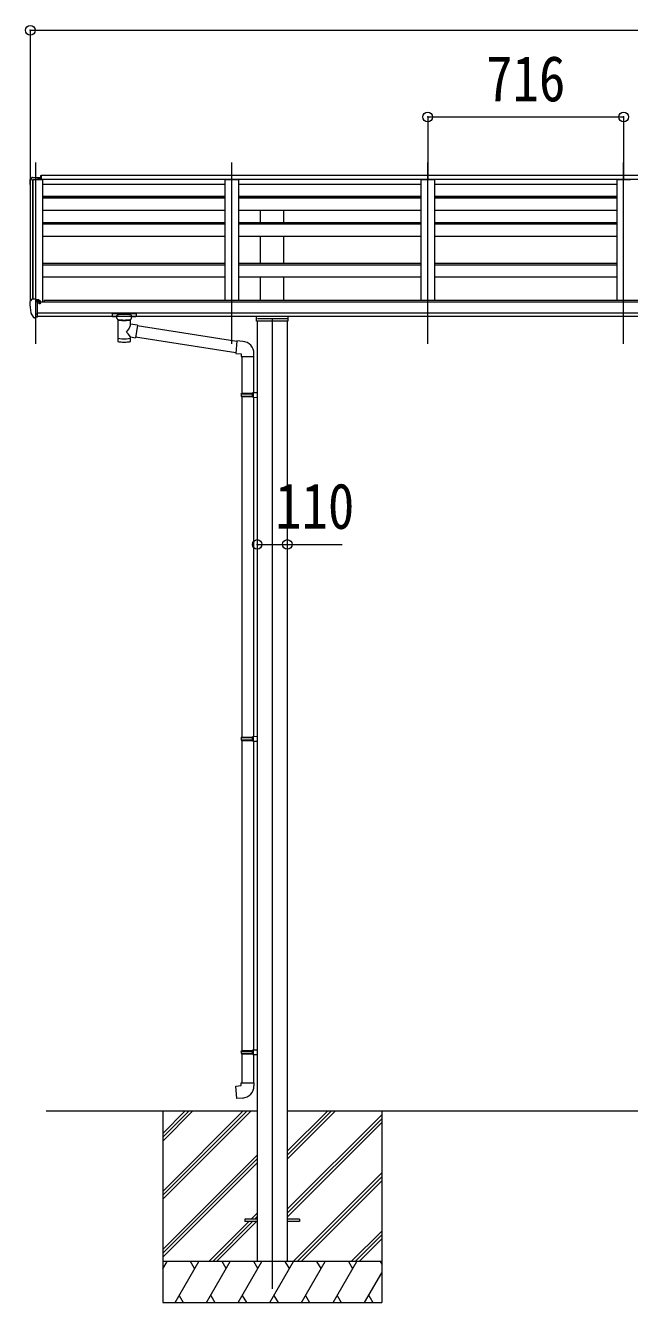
# Model space of a CAD drawing. Units: millimetres at full size, sheet at 1:35. Extents: x -9783 to 9892, y -6828 to 6752.
# Drawn here: x 497 to 2703, y -4479 to 186 of the extents above; entities that cross this region are included whole.
import ezdxf
from ezdxf.enums import TextEntityAlignment as Align

# ---------------------------------------------------------------- set-up
doc = ezdxf.new("R2010")
doc.units = ezdxf.units.MM
doc.header["$LTSCALE"] = 35
doc.header["$PDMODE"] = 32
doc.header["$PDSIZE"] = 35
for name, color, linetype, lineweight in [('0-0_0', 7, 'Continuous', 9), ('0-1_本体', 4, 'Continuous', 9), ('0-2_部品', 7, 'Continuous', 9), ('0-8_PARTS2', 2, 'Continuous', 9), ('0-A_寸法', 6, 'Continuous', 9)]:
    doc.layers.add(name, color=color, linetype=linetype, lineweight=lineweight)
doc.styles.add('ＭＳ ゴシック', font='')
doc.styles.get('ＭＳ ゴシック').set_extended_font_data('MS Gothic')

msp = doc.modelspace()

# ---------------------------------------------------------------- linework, layer by layer
at = {"layer": '0-0_0'}
for p, q in [((572.21, -3779.4), (1343.21, -3779.4)), ((998.21, -3779.4), (998.21, -4479.4)), ((998.21, -4073.58), (1292.39, -3779.4)), ((998.21, -4087.72), (1306.53, -3779.4)), ((998.21, -4101.86), (1320.67, -3779.4)), ((998.21, -3889.73), (1108.54, -3779.4)), ((998.21, -3875.59), (1094.4, -3779.4)), ((998.21, -3861.45), (1080.25, -3779.4)), ((1453.21, -3955.23), (1629.04, -3779.4)), ((1453.21, -3941.09), (1614.9, -3779.4)), ((1453.21, -3926.95), (1600.75, -3779.4)), ((1453.21, -3779.4), (3343.21, -3779.4)), ((1453.21, -4139.08), (1798.21, -3794.08)), ((1453.21, -4153.22), (1798.21, -3808.22)), ((1453.21, -4167.36), (1798.21, -3822.36)), ((1798.21, -3779.4), (1798.21, -4479.4)), ((998.21, -4285.71), (1343.21, -3940.71)), ((998.21, -4299.85), (1343.21, -3954.85)), ((998.21, -4313.99), (1343.21, -3968.99)), ((1475.02, -4329.4), (1798.21, -4006.21)), ((1489.16, -4329.4), (1798.21, -4020.35)), ((1503.3, -4329.4), (1798.21, -4034.49)), ((1166.65, -4329.4), (1312.15, -4183.9)), ((1180.79, -4329.4), (1326.29, -4183.9)), ((1194.93, -4329.4), (1340.43, -4183.9)), ((1321.15, -4174.9), (1343.21, -4152.84)), ((1335.29, -4174.9), (1343.21, -4166.98)), ((1687.15, -4329.4), (1798.21, -4218.34)), ((1701.29, -4329.4), (1798.21, -4232.48)), ((1715.43, -4329.4), (1798.21, -4246.63)), ((1798.21, -4329.4), (998.21, -4329.4)), ((998.21, -4356.9), (1014.09, -4329.4)), ((1042.95, -4479.4), (1129.56, -4329.4)), ((1114.56, -4355.38), (1099.56, -4329.4)), ((1158.42, -4479.4), (1245.03, -4329.4)), ((1230.03, -4355.38), (1215.02, -4329.4)), ((1273.89, -4479.4), (1360.5, -4329.4)), ((1345.5, -4355.38), (1330.49, -4329.4)), ((1389.36, -4479.4), (1475.97, -4329.4)), ((1460.97, -4355.38), (1445.96, -4329.4)), ((1504.83, -4479.4), (1591.44, -4329.4)), ((1576.44, -4355.38), (1561.44, -4329.4)), ((1620.3, -4479.4), (1706.91, -4329.4)), ((1676.91, -4329.4), (1691.91, -4355.38)), ((1792.38, -4329.4), (1798.21, -4339.5)), ((1735.77, -4479.4), (1798.21, -4371.26)), ((1057.95, -4453.42), (1072.95, -4479.4)), ((1173.42, -4453.42), (1188.42, -4479.4)), ((1288.89, -4453.42), (1303.89, -4479.4)), ((1404.36, -4453.42), (1419.36, -4479.4)), ((1519.83, -4453.42), (1534.83, -4479.4)), ((1635.3, -4453.42), (1650.3, -4479.4)), ((1750.77, -4453.42), (1765.77, -4479.4)), ((998.21, -4479.4), (1798.21, -4479.4))]:
    msp.add_line(p, q, dxfattribs=at)
at = {"layer": '0-1_本体'}
for p, q in [((514.22, -377.65), (514.21, -819.78)), ((515.16, -376.76), (522.99, -376.35)), ((523.21, -376.43), (523.21, -813.24)), ((523.29, -376.54), (523.91, -378.16)), ((6245.21, -376.34), (553.71, -376.34)), ((559.21, -376.34), (559.21, -823.07)), ((559.21, -392.88), (1225.21, -392.88)), ((1225.21, -376.34), (1225.21, -816.65)), ((1225.21, -376.34), (1275.21, -376.34)), ((1275.21, -376.34), (1275.21, -816.65)), ((1275.21, -392.88), (1941.21, -392.88)), ((1941.21, -376.34), (1941.21, -816.65)), ((1941.21, -376.34), (1991.21, -376.34)), ((1991.21, -376.34), (1991.21, -816.65)), ((1991.21, -392.88), (2657.21, -392.88)), ((2657.21, -376.34), (2657.21, -816.65)), ((2657.21, -376.34), (2707.21, -376.34)), ((559.21, -436.46), (1225.21, -436.46)), ((559.21, -438.83), (1225.21, -438.83)), ((1225.21, -441.79), (559.21, -441.79)), ((1225.21, -444.45), (559.21, -444.45)), ((1275.21, -436.46), (1941.21, -436.46)), ((1275.21, -438.83), (1941.21, -438.83)), ((1941.21, -441.79), (1275.21, -441.79)), ((1941.21, -444.45), (1275.21, -444.45)), ((1355.71, -441.79), (1355.71, -438.83)), ((1440.71, -441.79), (1440.71, -438.83)), ((1991.21, -436.46), (2657.21, -436.46)), ((1991.21, -438.83), (2657.21, -438.83)), ((2657.21, -441.79), (1991.21, -441.79)), ((2657.21, -444.45), (1991.21, -444.45)), ((1225.21, -489.22), (559.21, -489.22)), ((1941.21, -489.22), (1275.21, -489.22)), ((1355.71, -534.65), (1355.71, -489.22)), ((1440.71, -534.65), (1440.71, -489.22)), ((2657.21, -489.22), (1991.21, -489.22)), ((1225.21, -534.65), (559.21, -534.65)), ((1225.21, -539.52), (559.21, -539.52)), ((1941.21, -534.65), (1275.21, -534.65)), ((1941.21, -539.52), (1275.21, -539.52)), ((2657.21, -534.65), (1991.21, -534.65)), ((2657.21, -539.52), (1991.21, -539.52)), ((1225.21, -583.79), (559.21, -583.79)), ((1941.21, -583.79), (1275.21, -583.79)), ((1355.71, -682.89), (1355.71, -583.79)), ((1440.71, -682.89), (1440.71, -583.79)), ((2657.21, -583.79), (1991.21, -583.79)), ((1225.21, -682.89), (559.21, -682.89)), ((1225.21, -689.74), (559.21, -689.74)), ((1941.21, -682.89), (1275.21, -682.89)), ((1941.21, -689.74), (1275.21, -689.74)), ((2657.21, -682.89), (1991.21, -682.89)), ((2657.21, -689.74), (1991.21, -689.74)), ((1225.21, -733.34), (559.21, -733.34)), ((1941.21, -733.34), (1275.21, -733.34)), ((1355.71, -816.65), (1355.71, -733.34)), ((1440.71, -816.65), (1440.71, -733.34)), ((2657.21, -733.34), (1991.21, -733.34)), ((540.71, -823.07), (6255.71, -823.07)), ((564.21, -816.65), (6232.21, -816.65)), ((564.21, -816.65), (564.21, -823.07)), ((6255.71, -864.58), (540.71, -864.58)), ((6255.71, -876.49), (540.71, -876.49)), ((1343.21, -893.42), (1343.21, -4329.44)), ((1453.21, -893.42), (1453.21, -4329.44))]:
    msp.add_line(p, q, dxfattribs=at)
for points in [[(6242.71, -361.89), (553.71, -361.89), (553.71, -376.34)], [(523.91, -813.24), (523.91, -376.34), (559.21, -376.34)]]:
    msp.add_lwpolyline(points, dxfattribs=at)
msp.add_circle((548.18, -827.74), 3, dxfattribs=at)
for centre, radius, start, end in [((515.21, -377.76), 1, 93, 173.76966), ((523.01, -376.65), 0.301, 21.06327, 92.86679)]:
    msp.add_arc(centre, radius, start, end, dxfattribs=at)
at = {"layer": '0-2_部品', "color": 4}
for p, q in [((519.12, -368.83), (515.05, -374.64)), ((522.21, -368.26), (519.88, -368.4)), ((522.21, -368.26), (540.71, -368.26)), ((534.21, -376.34), (534.21, -368.26)), ((540.71, -368.26), (550.71, -368.35)), ((550.71, -373.44), (550.71, -368.35)), ((551.21, -361.89), (551.21, -376.34)), ((551.21, -361.89), (553.71, -361.89)), ((552.21, -361.89), (552.21, -376.34)), ((512.21, -377.63), (512.21, -378.26)), ((540.71, -376.34), (540.71, -373.44)), ((550.71, -373.44), (540.71, -373.44)), ((512.21, -822.61), (512.21, -823.24)), ((519.12, -813.81), (515.05, -819.61)), ((534.21, -881.74), (534.21, -813.24)), ((535.71, -814.16), (534.21, -814.16)), ((540.71, -822.97), (534.21, -822.58)), ((535.71, -814.16), (535.71, -820.33)), ((545.38, -815.65), (535.71, -814.93)), ((535.71, -817.93), (549.71, -817.98)), ((545.18, -828.16), (545.71, -828.16)), ((545.71, -828.16), (546.01, -828.16)), ((546.21, -817.97), (546.21, -816.07)), ((550.71, -819.09), (550.71, -823.07)), ((526.59, -879.93), (516.84, -864.55)), ((532.71, -881.65), (529, -881.42)), ((532.71, -881.65), (534.21, -881.74)), ((534.21, -879.54), (534.71, -879.54)), ((534.71, -879.54), (535.21, -878.54)), ((540.71, -878.54), (535.21, -878.54)), ((1344.21, -884.11), (1452.21, -884.11)), ((1298.21, -4174.9), (1298.21, -4183.9)), ((1343.21, -4174.9), (1298.21, -4174.9)), ((1343.21, -4183.9), (1298.21, -4183.9)), ((1498.21, -4174.9), (1453.21, -4174.9)), ((1498.21, -4183.9), (1453.21, -4183.9)), ((1498.21, -4174.9), (1498.21, -4183.9))]:
    msp.add_line(p, q, dxfattribs=at)
at = {"layer": '0-2_部品'}
for p, q in [((813.71, -864.74), (813.71, -875.5)), ((813.71, -864.93), (813.71, -866.47)), ((815.71, -864.08), (898.71, -864.08)), ((815.71, -866.25), (898.71, -866.25)), ((815.71, -876.16), (830.21, -876.16)), ((830.21, -882.97), (830.21, -872.7)), ((884.21, -882.97), (884.21, -872.7)), ((884.21, -876.16), (898.71, -876.16)), ((900.71, -864.74), (900.71, -875.5)), ((834.31, -887.47), (834.29, -967.76)), ((880.11, -905.05), (880.11, -887.46)), ((905.33, -908.95), (880.11, -905.04)), ((905.33, -908.95), (898.31, -954.21)), ((1269.14, -967.46), (905.02, -910.97)), ((880.12, -967.76), (880.11, -951.14)), ((880.11, -951.39), (898.31, -954.21)), ((1265.48, -1009.39), (898.58, -952.47)), ((1290.13, -967.58), (1269.29, -965.76)), ((1285.21, -1023.32), (1331.21, -1023.32)), ((1287.21, -1023.32), (1287.21, -1157.32)), ((1329.21, -1023.32), (1329.21, -1154.76)), ((1331.21, -1023.32), (1331.21, -1012.41)), ((1285.21, -1159.32), (1286.21, -1157.32)), ((1285.21, -1159.32), (1329.21, -1159.32)), ((1285.21, -1159.32), (1285.21, -1167.32)), ((1286.21, -1157.32), (1329.21, -1157.32)), ((1324.73, -1159.32), (1324.3, -1157.32)), ((1327.21, -1154.82), (1343.21, -1154.35)), ((1327.21, -1156.82), (1327.21, -1154.82)), ((1327.21, -1156.82), (1329.21, -1156.82)), ((1343.21, -1154.35), (1343.21, -1172.29)), ((1285.21, -1167.32), (1329.21, -1167.32)), ((1285.21, -1167.32), (1286.21, -1169.32)), ((1286.21, -1169.32), (1329.21, -1169.32)), ((1287.21, -1169.32), (1287.21, -2413.51)), ((1327.21, -1171.82), (1327.21, -1169.82)), ((1327.21, -1171.82), (1343.21, -1172.29)), ((1329.21, -1171.88), (1329.21, -2410.95)), ((1285.21, -2415.51), (1286.21, -2413.51)), ((1285.21, -2415.51), (1329.21, -2415.51)), ((1285.21, -2415.51), (1285.21, -2423.51)), ((1285.21, -2423.51), (1329.21, -2423.51)), ((1285.21, -2423.51), (1286.21, -2425.51)), ((1286.21, -2413.51), (1329.21, -2413.51)), ((1286.21, -2425.51), (1329.21, -2425.51)), ((1287.21, -2425.51), (1287.21, -3558.67)), ((1324.73, -2415.51), (1324.3, -2413.51)), ((1327.21, -2411.01), (1343.21, -2410.54)), ((1327.21, -2413.01), (1327.21, -2411.01)), ((1327.21, -2413.01), (1329.21, -2413.01)), ((1327.21, -2428.01), (1327.21, -2426.01)), ((1343.21, -2410.54), (1343.21, -2428.48)), ((1327.21, -2428.01), (1343.21, -2428.48)), ((1329.21, -2428.07), (1329.21, -3556.11)), ((1285.21, -3560.67), (1286.21, -3558.67)), ((1285.21, -3560.67), (1329.21, -3560.67)), ((1285.21, -3560.67), (1285.21, -3568.67)), ((1285.21, -3568.67), (1329.21, -3568.67)), ((1285.21, -3568.67), (1286.21, -3570.67)), ((1286.21, -3558.67), (1329.21, -3558.67)), ((1286.21, -3570.67), (1329.21, -3570.67)), ((1287.21, -3570.67), (1287.21, -3676.8)), ((1324.73, -3560.67), (1324.3, -3558.67)), ((1327.21, -3556.17), (1343.21, -3555.7)), ((1327.21, -3558.17), (1327.21, -3556.17)), ((1327.21, -3558.17), (1329.21, -3558.17)), ((1327.21, -3573.17), (1327.21, -3571.17)), ((1327.21, -3573.17), (1343.21, -3573.64)), ((1329.21, -3573.23), (1329.21, -3676.8)), ((1343.21, -3555.7), (1343.21, -3573.64)), ((1285.21, -3676.8), (1331.21, -3676.8)), ((1285.21, -3686.8), (1285.21, -3676.8)), ((1331.21, -3676.8), (1331.21, -3687.72))]:
    msp.add_line(p, q, dxfattribs=at)
at = {"layer": '0-2_部品', "color": 4}
for points in [[(534.21, -813.24), (522.21, -813.24), (519.88, -813.38)], [(540.71, -878.54), (540.71, -820.33), (535.71, -820.33)], [(545.38, -815.65), (545.55, -815.67), (545.71, -815.7), (545.85, -815.75), (545.98, -815.8), (546.08, -815.86), (546.15, -815.93), (546.19, -816), (546.21, -816.07)], [(546.01, -826.97), (546.01, -828.16), (550.71, -828.16)], [(550.71, -826.54), (550.71, -828.16), (551.18, -828.16)], [(534.21, -867.85), (537.37, -867.44), (540.71, -867.01)], [(1455.21, -876.44), (1455.21, -893.37), (1341.21, -893.37), (1341.21, -876.44)]]:
    msp.add_lwpolyline(points, dxfattribs=at)
at = {"layer": '0-2_部品'}
for points in [[(813.71, -864.74), (813.75, -864.55), (813.83, -864.41), (813.93, -864.32), (814.03, -864.25), (814.15, -864.21), (814.44, -864.15), (814.93, -864.1), (815.47, -864.08), (815.71, -864.08)], [(813.71, -875.5), (813.75, -875.7), (813.83, -875.83), (813.93, -875.93), (814.03, -875.99), (814.15, -876.03), (814.44, -876.09), (814.93, -876.14), (815.47, -876.16), (815.71, -876.16)], [(830.25, -882.92), (830.22, -883.27), (830.47, -884.23), (830.99, -885.11), (831.79, -885.95), (832.91, -886.75), (834.31, -887.47)], [(880.11, -887.46), (880.34, -887.37), (881.7, -886.63), (882.81, -885.79), (883.57, -884.92), (884.03, -884.02), (884.2, -883.13)], [(898.71, -864.08), (899.06, -864.08), (899.59, -864.11), (900.04, -864.16), (900.34, -864.24), (900.51, -864.33), (900.63, -864.47), (900.7, -864.65), (900.71, -864.74)], [(898.71, -876.16), (899.06, -876.16), (899.59, -876.13), (900.04, -876.08), (900.34, -876.01), (900.51, -875.91), (900.63, -875.77), (900.7, -875.59), (900.71, -875.5)], [(1269.29, -965.76), (1265.28, -1011.58), (1285.21, -1013.32), (1285.21, -1023.32)], [(1324.73, -1159.32), (1324.73, -1167.32), (1324.3, -1169.32)], [(1327.21, -1169.82), (1329.21, -1169.82), (1329.21, -1156.82)], [(1324.73, -2415.51), (1324.73, -2423.51), (1324.3, -2425.51)], [(1327.21, -2426.01), (1329.21, -2426.01), (1329.21, -2413.01)], [(1324.73, -3560.67), (1324.73, -3568.67), (1324.3, -3570.67)], [(1327.21, -3571.17), (1329.21, -3571.17), (1329.21, -3558.17)], [(1290.13, -3732.55), (1269.29, -3734.37), (1265.28, -3688.55), (1285.21, -3686.8)]]:
    msp.add_lwpolyline(points, dxfattribs=at)
at = {"layer": '0-2_部品', "color": 4}
for centre, radius, start, end in [((519.94, -369.4), 1, 93.5, 145), ((515.21, -377.63), 3, 93, 180), ((714.21, -378.26), 202, 180, 188.08549), ((515.21, -822.61), 3, 93, 180), ((704.7, -823.24), 192.49, 180.0008, 192.1233), ((519.94, -814.38), 1, 93.5, 145), ((548.21, -828.16), 2.5, 151.64236, 180), ((548.21, -828.16), 2.5, 0, 151.64236), ((519.44, -863.05), 3, 191.83348, 210), ((529.18, -878.43), 3, 210, 266.5)]:
    msp.add_arc(centre, radius, start, end, dxfattribs=at)
at = {"layer": '0-2_部品'}
for centre, start, end in [((1286.21, -1012.41), 0, 85), ((1286.21, -3687.72), 275, 0)]:
    msp.add_arc(centre, 45, start, end, dxfattribs=at)
at = {"layer": '0-2_部品', "color": 4}
msp.add_ellipse((549.71, -819.09), major_axis=(-0.02, 1.1), ratio=0.906239, start_param=4.6917496, end_param=6.2625459, dxfattribs=at)
at = {"layer": '0-2_部品'}
for centre, major_axis, ratio, start_param, end_param in [((815.71, -866.47), (2, 0), 0.109601, 1.5707963, 3.1415927), ((857.21, -872.7), (27, 0), 0.122176, 6.2831853, 9.424778), ((868.21, -882.97), (16, 0), 0.361356, 6.2636979, 6.2831853), ((898.71, -866.47), (2, 0), 0.109601, 0, 1.5707963), ((857.22, -887.93), (-22.91, 0.42), 0.072511, 0.0008029, 1.5715993), ((857.22, -889.55), (-22.91, 0.42), 0.072511, 0.0008029, 1.5715993), ((857.2, -887.93), (22.92, 0.42), 0.07247, 4.71158, 6.2823764), ((857.2, -889.55), (22.92, 0.42), 0.07247, 4.71158, 6.2823764), ((857.21, -931.59), (-22.81, -26.62), 0.234429, 1.6855472, 3.1268519), ((857.21, -967.76), (22.92, 0), 0.101955, 3.1415499, 6.2833984), ((857.21, -955.32), (22.91, 0), 0.122865, 3.1415927, 6.2831853), ((859.76, -928.94), (20.32, -22.25), 0.045535, 0.0389954, 1.3075346)]:
    msp.add_ellipse(centre, major_axis=major_axis, ratio=ratio, start_param=start_param, end_param=end_param, dxfattribs=at)
at = {"layer": '0-8_PARTS2'}
for p, q in [((534.21, -977.06), (534.21, -314.53)), ((1250.21, -977.06), (1250.21, -314.53)), ((1966.21, -977.06), (1966.21, -314.53)), ((2682.21, -977.06), (2682.21, -314.53)), ((1398.21, -883.26), (1398.21, -4429.4))]:
    msp.add_line(p, q, dxfattribs=at)
at = {"layer": '0-A_寸法'}
for p, q in [((514.22, 168.96), (514.22, -376.66)), ((514.22, 168.96), (6282.2, 168.96)), ((1966.21, -147.66), (1966.21, -376.66)), ((1966.21, -147.66), (2682.21, -147.66)), ((2682.21, -147.66), (2682.21, -376.66)), ((1343.21, -1709.58), (1453.21, -1709.58)), ((1453.21, -1709.58), (1653.21, -1709.58))]:
    msp.add_line(p, q, dxfattribs=at)
for p in [(514.22, 168.96), (1966.21, -147.66), (2682.21, -147.66), (1343.21, -1709.58), (1453.21, -1709.58)]:
    msp.add_point(p, dxfattribs=at)

# ---------------------------------------------------------------- texts
at = {"layer": '0-A_寸法', "color": 7, "style": 'ＭＳ ゴシック', "width": 0.85}
for s, p in [('716', (2179.83, -140.66)), ('110', (1408.83, -1702.58))]:
    msp.add_text(s, height=166.8, dxfattribs=at).set_placement(p, align=Align.BOTTOM_LEFT)

doc.saveas('drawing.dxf')
